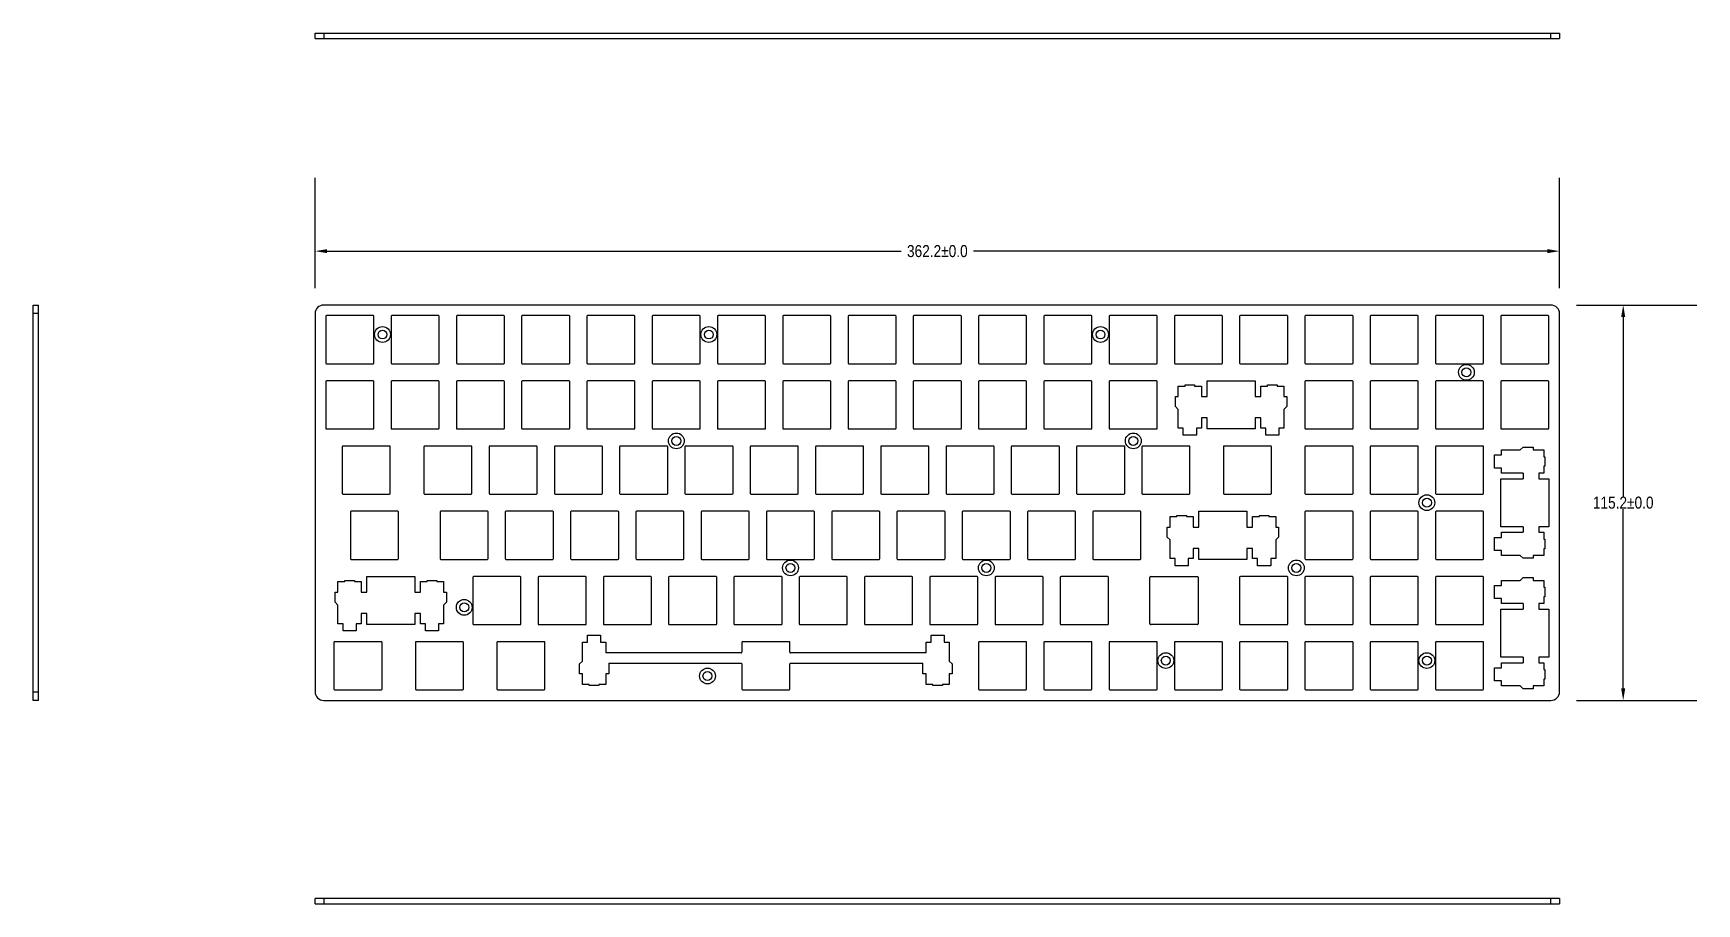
# Model space of a CAD drawing. Header units: millimetres. Extents: x -26 to 895, y 377 to 631.
# Drawn here: x -25.9 to 458.3, y 377.1 to 630.7 of the extents above; entities that cross this region are included whole.
import ezdxf

# ---------------------------------------------------------------- set-up
doc = ezdxf.new("R2010")
doc.units = ezdxf.units.MM
doc.header["$LTSCALE"] = 65.395
doc.header["$PDMODE"] = 3
doc.header["$PDSIZE"] = 8
doc.layers.get('0').update_dxf_attribs({"linetype": 'CONTINUOUS'})
doc.layers.get('Defpoints').update_dxf_attribs({"linetype": 'CONTINUOUS'})
doc.styles.get("Standard").update_dxf_attribs({"font": 'txt', "width": 0.85})
doc.dimstyles.new('副本 STANDARD', dxfattribs={"dimtxt": 3.5, "dimasz": 3.5, "dimexe": 21.402, "dimexo": 7.43125, "dimgap": 0.09, "dimtad": 0, "dimtih": 1, "dimtoh": 1, "dimdec": 1, "dimzin": 0, "dimdsep": 46, "dimtxsty": 'STANDARD', "dimcen": 10.701, "dimadec": 0, "dimazin": 0, "dimtol": 1, "dimtp": 0.01, "dimtm": 0.01, "dimtfac": 1, "dimtdec": 1, "dimtofl": 0, "dimtmove": 0, "dimatfit": 3, "dimfxl": 1, "dimtolj": 1, "dimtzin": 0, "dimarcsym": 0})

# ---------------------------------------------------------------- blocks, each defined once
blk = doc.blocks.new('*D0')
at = {"color": 0, "lineweight": -2}
for p, q in [((56.19, 556.5), (56.19, 588.66)), ((418.39, 556.5), (418.39, 588.66)), ((59.69, 567.26), (226.79, 567.26)), ((414.89, 567.26), (247.8, 567.26))]:
    blk.add_line(p, q, dxfattribs=at)
at = {"color": 0}
for points in [[(59.69, 567.84), (59.69, 566.68), (56.19, 567.26)], [(414.89, 567.84), (414.89, 566.68), (418.39, 567.26)]]:
    blk.add_solid(points, dxfattribs=at)
at = {"layer": 'Defpoints', "color": 0}
for p in [(418.39, 567.26), (56.19, 549.07), (418.39, 549.07)]:
    blk.add_point(p, dxfattribs=at)
at = {"color": 0, "insert": (237.29, 567.26), "char_height": 3.5, "attachment_point": 5}
blk.add_mtext('\\A1;362.2±0.0', dxfattribs=at)
blk = doc.blocks.new('*D1')
at = {"color": 0, "lineweight": -2}
for p, q in [((423.32, 551.57), (458.33, 551.57)), ((436.93, 548.07), (436.93, 495.81)), ((436.93, 439.87), (436.93, 492.13)), ((423.32, 436.37), (458.33, 436.37))]:
    blk.add_line(p, q, dxfattribs=at)
at = {"color": 0}
for points in [[(436.34, 548.07), (437.51, 548.07), (436.93, 551.57)], [(436.34, 439.87), (437.51, 439.87), (436.93, 436.37)]]:
    blk.add_solid(points, dxfattribs=at)
at = {"layer": 'Defpoints', "color": 0}
for p in [(415.89, 551.57), (415.89, 436.37), (436.93, 436.37)]:
    blk.add_point(p, dxfattribs=at)
at = {"color": 0, "insert": (436.93, 493.97), "char_height": 3.5, "attachment_point": 5}
blk.add_mtext('\\A1;115.2±0.0', dxfattribs=at)

msp = doc.modelspace()

# ---------------------------------------------------------------- linework, layer by layer
at = {"color": 7, "linetype": 'Continuous'}
for p, q in [((56.19, 629.25), (56.19, 630.75)), ((56.19, 630.75), (418.39, 630.75)), ((58.69, 630.75), (58.69, 629.25)), ((415.89, 629.25), (415.89, 630.75)), ((418.39, 630.75), (418.39, 629.25)), ((56.19, 629.25), (418.39, 629.25)), ((-25.85, 436.37), (-25.85, 551.57)), ((-25.85, 551.57), (-24.35, 551.57)), ((-24.35, 549.07), (-25.85, 549.07)), ((-24.35, 436.37), (-24.35, 551.57)), ((56.19, 549.07), (56.19, 438.87)), ((415.89, 551.57), (58.69, 551.57)), ((59.29, 548.27), (59.29, 534.67)), ((73.09, 548.47), (59.49, 548.47)), ((73.29, 534.67), (73.29, 548.27)), ((78.29, 548.27), (78.29, 534.67)), ((92.09, 548.47), (78.49, 548.47)), ((92.29, 534.67), (92.29, 548.27)), ((97.29, 548.27), (97.29, 534.67)), ((111.09, 548.47), (97.49, 548.47)), ((111.29, 534.67), (111.29, 548.27)), ((116.29, 548.27), (116.29, 534.67)), ((130.09, 548.47), (116.49, 548.47)), ((130.29, 534.67), (130.29, 548.27)), ((135.29, 548.27), (135.29, 534.67)), ((149.09, 548.47), (135.49, 548.47)), ((149.29, 534.67), (149.29, 548.27)), ((154.29, 548.27), (154.29, 534.67)), ((168.09, 548.47), (154.49, 548.47)), ((168.29, 534.67), (168.29, 548.27)), ((173.29, 548.27), (173.29, 534.67)), ((187.09, 548.47), (173.49, 548.47)), ((187.29, 534.67), (187.29, 548.27)), ((192.29, 548.27), (192.29, 534.67)), ((206.09, 548.47), (192.49, 548.47)), ((206.29, 534.67), (206.29, 548.27)), ((211.29, 548.27), (211.29, 534.67)), ((225.09, 548.47), (211.49, 548.47)), ((225.29, 534.67), (225.29, 548.27)), ((230.29, 548.27), (230.29, 534.67)), ((244.09, 548.47), (230.49, 548.47)), ((244.29, 534.67), (244.29, 548.27)), ((249.29, 548.27), (249.29, 534.67)), ((263.09, 548.47), (249.49, 548.47)), ((263.29, 534.67), (263.29, 548.27)), ((268.29, 548.27), (268.29, 534.67)), ((282.09, 548.47), (268.49, 548.47)), ((282.29, 534.67), (282.29, 548.27)), ((287.29, 548.27), (287.29, 534.67)), ((301.09, 548.47), (287.49, 548.47)), ((301.29, 534.67), (301.29, 548.27)), ((306.29, 548.27), (306.29, 534.67)), ((320.09, 548.47), (306.49, 548.47)), ((320.29, 534.67), (320.29, 548.27)), ((325.29, 548.27), (325.29, 534.67)), ((339.09, 548.47), (325.49, 548.47)), ((339.29, 534.67), (339.29, 548.27)), ((344.29, 548.27), (344.29, 534.67)), ((358.09, 548.47), (344.49, 548.47)), ((358.29, 534.67), (358.29, 548.27)), ((363.29, 548.27), (363.29, 534.67)), ((377.09, 548.47), (363.49, 548.47)), ((377.29, 534.67), (377.29, 548.27)), ((382.29, 548.27), (382.29, 534.67)), ((396.09, 548.47), (382.49, 548.47)), ((396.29, 534.67), (396.29, 548.27)), ((401.29, 548.27), (401.29, 534.67)), ((415.09, 548.47), (401.49, 548.47)), ((415.29, 534.67), (415.29, 548.27)), ((418.39, 438.87), (418.39, 549.07)), ((59.49, 534.47), (73.09, 534.47)), ((78.49, 534.47), (92.09, 534.47)), ((97.49, 534.47), (111.09, 534.47)), ((116.49, 534.47), (130.09, 534.47)), ((135.49, 534.47), (149.09, 534.47)), ((154.49, 534.47), (168.09, 534.47)), ((173.49, 534.47), (187.09, 534.47)), ((192.49, 534.47), (206.09, 534.47)), ((211.49, 534.47), (225.09, 534.47)), ((230.49, 534.47), (244.09, 534.47)), ((249.49, 534.47), (263.09, 534.47)), ((268.49, 534.47), (282.09, 534.47)), ((287.49, 534.47), (301.09, 534.47)), ((306.49, 534.47), (320.09, 534.47)), ((325.49, 534.47), (339.09, 534.47)), ((344.49, 534.47), (358.09, 534.47)), ((363.49, 534.47), (377.09, 534.47)), ((382.49, 534.47), (396.09, 534.47)), ((401.49, 534.47), (415.09, 534.47)), ((59.29, 529.27), (59.29, 515.67)), ((73.09, 529.47), (59.49, 529.47)), ((73.29, 515.67), (73.29, 529.27)), ((78.29, 529.27), (78.29, 515.67)), ((92.09, 529.47), (78.49, 529.47)), ((92.29, 515.67), (92.29, 529.27)), ((97.29, 529.27), (97.29, 515.67)), ((111.09, 529.47), (97.49, 529.47)), ((111.29, 515.67), (111.29, 529.27)), ((116.29, 529.27), (116.29, 515.67)), ((130.09, 529.47), (116.49, 529.47)), ((130.29, 515.67), (130.29, 529.27)), ((135.29, 529.27), (135.29, 515.67)), ((149.09, 529.47), (135.49, 529.47)), ((149.29, 515.67), (149.29, 529.27)), ((154.29, 529.27), (154.29, 515.67)), ((168.09, 529.47), (154.49, 529.47)), ((168.29, 515.67), (168.29, 529.27)), ((173.29, 529.27), (173.29, 515.67)), ((187.09, 529.47), (173.49, 529.47)), ((187.29, 515.67), (187.29, 529.27)), ((192.29, 529.27), (192.29, 515.67)), ((206.09, 529.47), (192.49, 529.47)), ((206.29, 515.67), (206.29, 529.27)), ((211.29, 529.27), (211.29, 515.67)), ((225.09, 529.47), (211.49, 529.47)), ((225.29, 515.67), (225.29, 529.27)), ((230.29, 529.27), (230.29, 515.67)), ((244.09, 529.47), (230.49, 529.47)), ((244.29, 515.67), (244.29, 529.27)), ((249.29, 529.27), (249.29, 515.67)), ((263.09, 529.47), (249.49, 529.47)), ((263.29, 515.67), (263.29, 529.27)), ((268.29, 529.27), (268.29, 515.67)), ((282.09, 529.47), (268.49, 529.47)), ((282.29, 515.67), (282.29, 529.27)), ((287.29, 529.27), (287.29, 515.67)), ((301.09, 529.47), (287.49, 529.47)), ((301.29, 515.67), (301.29, 529.27)), ((307.42, 527.97), (309.39, 527.97)), ((307.42, 524.87), (307.42, 527.97)), ((309.39, 528.27), (312.19, 528.27)), ((309.39, 527.97), (309.39, 528.27)), ((312.19, 528.27), (312.19, 527.97)), ((312.19, 527.97), (314.17, 527.97)), ((314.17, 527.97), (314.17, 524.87)), ((315.79, 529.47), (329.79, 529.47)), ((315.79, 524.87), (315.79, 529.47)), ((329.79, 529.47), (329.79, 524.87)), ((331.42, 527.97), (333.39, 527.97)), ((331.42, 524.87), (331.42, 527.97)), ((333.39, 528.27), (336.19, 528.27)), ((333.39, 527.97), (333.39, 528.27)), ((336.19, 528.27), (336.19, 527.97)), ((336.19, 527.97), (338.17, 527.97)), ((338.17, 527.97), (338.17, 524.87)), ((344.29, 529.27), (344.29, 515.67)), ((358.09, 529.47), (344.49, 529.47)), ((358.29, 515.67), (358.29, 529.27)), ((363.29, 529.27), (363.29, 515.67)), ((377.09, 529.47), (363.49, 529.47)), ((377.29, 515.67), (377.29, 529.27)), ((382.29, 529.27), (382.29, 515.67)), ((396.09, 529.47), (382.49, 529.47)), ((396.29, 515.67), (396.29, 529.27)), ((401.29, 529.27), (401.29, 515.67)), ((415.09, 529.47), (401.49, 529.47)), ((415.29, 515.67), (415.29, 529.27)), ((306.59, 524.87), (307.42, 524.87)), ((306.59, 521.97), (306.59, 524.87)), ((314.17, 524.87), (315.79, 524.87)), ((329.79, 524.87), (331.42, 524.87)), ((338.17, 524.87), (338.99, 524.87)), ((338.99, 524.87), (338.99, 521.97)), ((306.59, 521.97), (307.42, 521.14)), ((307.42, 515.67), (307.42, 521.14)), ((315.79, 518.67), (314.17, 518.67)), ((314.17, 518.67), (314.17, 515.67)), ((315.79, 515.47), (315.79, 518.67)), ((331.42, 518.67), (329.79, 518.67)), ((329.79, 518.67), (329.79, 515.47)), ((331.42, 515.67), (331.42, 518.67)), ((338.17, 521.14), (338.99, 521.97)), ((338.17, 521.14), (338.17, 515.67)), ((59.49, 515.47), (73.09, 515.47)), ((78.49, 515.47), (92.09, 515.47)), ((97.49, 515.47), (111.09, 515.47)), ((116.49, 515.47), (130.09, 515.47)), ((135.49, 515.47), (149.09, 515.47)), ((154.49, 515.47), (168.09, 515.47)), ((173.49, 515.47), (187.09, 515.47)), ((192.49, 515.47), (206.09, 515.47)), ((211.49, 515.47), (225.09, 515.47)), ((230.49, 515.47), (244.09, 515.47)), ((249.49, 515.47), (263.09, 515.47)), ((268.49, 515.47), (282.09, 515.47)), ((287.49, 515.47), (301.09, 515.47)), ((308.89, 515.67), (307.42, 515.67)), ((308.89, 513.62), (308.89, 515.67)), ((312.69, 513.62), (308.89, 513.62)), ((314.17, 515.67), (312.69, 515.67)), ((312.69, 515.67), (312.69, 513.62)), ((329.79, 515.47), (315.79, 515.47)), ((332.89, 515.67), (331.42, 515.67)), ((332.89, 513.62), (332.89, 515.67)), ((336.69, 513.62), (332.89, 513.62)), ((338.17, 515.67), (336.69, 515.67)), ((336.69, 515.67), (336.69, 513.62)), ((344.49, 515.47), (358.09, 515.47)), ((363.49, 515.47), (377.09, 515.47)), ((382.49, 515.47), (396.09, 515.47)), ((401.49, 515.47), (415.09, 515.47)), ((64.06, 510.27), (64.06, 496.67)), ((77.86, 510.47), (64.26, 510.47)), ((78.06, 496.67), (78.06, 510.27)), ((87.82, 510.27), (87.82, 496.67)), ((101.62, 510.47), (88.02, 510.47)), ((101.82, 496.67), (101.82, 510.27)), ((106.82, 510.27), (106.82, 496.67)), ((120.62, 510.47), (107.02, 510.47)), ((120.82, 496.67), (120.82, 510.27)), ((125.82, 510.27), (125.82, 496.67)), ((139.62, 510.47), (126.02, 510.47)), ((139.82, 496.67), (139.82, 510.27)), ((144.82, 510.27), (144.82, 496.67)), ((158.62, 510.47), (145.02, 510.47)), ((158.82, 496.67), (158.82, 510.27)), ((163.82, 510.27), (163.82, 496.67)), ((177.62, 510.47), (164.02, 510.47)), ((177.82, 496.67), (177.82, 510.27)), ((182.82, 510.27), (182.82, 496.67)), ((196.62, 510.47), (183.02, 510.47)), ((196.82, 496.67), (196.82, 510.27)), ((201.82, 510.27), (201.82, 496.67)), ((215.62, 510.47), (202.02, 510.47)), ((215.82, 496.67), (215.82, 510.27)), ((220.82, 510.27), (220.82, 496.67)), ((234.62, 510.47), (221.02, 510.47)), ((234.82, 496.67), (234.82, 510.27)), ((239.82, 510.27), (239.82, 496.67)), ((253.62, 510.47), (240.02, 510.47)), ((253.82, 496.67), (253.82, 510.27)), ((258.82, 510.27), (258.82, 496.67)), ((272.62, 510.47), (259.02, 510.47)), ((272.82, 496.67), (272.82, 510.27)), ((277.82, 510.27), (277.82, 496.67)), ((291.62, 510.47), (278.02, 510.47)), ((291.82, 496.67), (291.82, 510.27)), ((296.82, 510.27), (296.82, 496.67)), ((310.62, 510.47), (297.02, 510.47)), ((310.82, 496.67), (310.82, 510.27)), ((320.55, 510.27), (320.55, 496.67)), ((334.35, 510.47), (320.75, 510.47)), ((334.55, 496.67), (334.55, 510.27)), ((344.29, 510.27), (344.29, 496.67)), ((358.09, 510.47), (344.49, 510.47)), ((358.29, 496.67), (358.29, 510.27)), ((363.29, 510.27), (363.29, 496.67)), ((377.09, 510.47), (363.49, 510.47)), ((377.29, 496.67), (377.29, 510.27)), ((382.29, 510.27), (382.29, 496.67)), ((396.09, 510.47), (382.49, 510.47)), ((396.29, 496.67), (396.29, 510.27)), ((401.49, 509.34), (406.97, 509.34)), ((401.49, 507.87), (401.49, 509.34)), ((407.79, 510.17), (406.97, 509.34)), ((407.79, 510.17), (410.69, 510.17)), ((410.69, 510.17), (410.69, 509.34)), ((410.69, 509.34), (413.79, 509.34)), ((413.79, 509.34), (413.79, 507.37)), ((399.44, 507.87), (401.49, 507.87)), ((399.44, 504.07), (399.44, 507.87)), ((401.49, 504.07), (399.44, 504.07)), ((401.49, 502.59), (401.49, 504.07)), ((413.79, 507.37), (414.09, 507.37)), ((414.09, 504.57), (413.79, 504.57)), ((413.79, 504.57), (413.79, 502.59)), ((414.09, 507.37), (414.09, 504.57)), ((401.29, 500.97), (407.79, 500.97)), ((401.29, 486.97), (401.29, 500.97)), ((407.79, 502.59), (401.49, 502.59)), ((407.79, 502.59), (407.79, 500.97)), ((413.79, 502.59), (412.34, 502.59)), ((412.34, 502.59), (412.34, 500.97)), ((412.34, 500.97), (415.29, 500.97)), ((415.29, 500.97), (415.29, 486.97)), ((64.26, 496.47), (77.86, 496.47)), ((88.02, 496.47), (101.62, 496.47)), ((107.02, 496.47), (120.62, 496.47)), ((126.02, 496.47), (139.62, 496.47)), ((145.02, 496.47), (158.62, 496.47)), ((164.02, 496.47), (177.62, 496.47)), ((183.02, 496.47), (196.62, 496.47)), ((202.02, 496.47), (215.62, 496.47)), ((221.02, 496.47), (234.62, 496.47)), ((240.02, 496.47), (253.62, 496.47)), ((259.02, 496.47), (272.62, 496.47)), ((278.02, 496.47), (291.62, 496.47)), ((297.02, 496.47), (310.62, 496.47)), ((320.75, 496.47), (334.35, 496.47)), ((344.49, 496.47), (358.09, 496.47)), ((363.49, 496.47), (377.09, 496.47)), ((382.49, 496.47), (396.09, 496.47)), ((66.44, 491.27), (66.44, 477.67)), ((80.24, 491.47), (66.64, 491.47)), ((80.44, 477.67), (80.44, 491.27)), ((92.54, 491.27), (92.54, 477.67)), ((106.34, 491.47), (92.74, 491.47)), ((106.54, 477.67), (106.54, 491.27)), ((111.54, 491.27), (111.54, 477.67)), ((125.34, 491.47), (111.74, 491.47)), ((125.54, 477.67), (125.54, 491.27)), ((130.54, 491.27), (130.54, 477.67)), ((144.34, 491.47), (130.74, 491.47)), ((144.54, 477.67), (144.54, 491.27)), ((149.54, 491.27), (149.54, 477.67)), ((163.34, 491.47), (149.74, 491.47)), ((163.54, 477.67), (163.54, 491.27)), ((168.54, 491.27), (168.54, 477.67)), ((182.34, 491.47), (168.74, 491.47)), ((182.54, 477.67), (182.54, 491.27)), ((187.54, 491.27), (187.54, 477.67)), ((201.34, 491.47), (187.74, 491.47)), ((201.54, 477.67), (201.54, 491.27)), ((206.54, 491.27), (206.54, 477.67)), ((220.34, 491.47), (206.74, 491.47)), ((220.54, 477.67), (220.54, 491.27)), ((225.54, 491.27), (225.54, 477.67)), ((239.34, 491.47), (225.74, 491.47)), ((239.54, 477.67), (239.54, 491.27)), ((244.54, 491.27), (244.54, 477.67)), ((258.34, 491.47), (244.74, 491.47)), ((258.54, 477.67), (258.54, 491.27)), ((263.54, 491.27), (263.54, 477.67)), ((277.34, 491.47), (263.74, 491.47)), ((277.54, 477.67), (277.54, 491.27)), ((282.54, 491.27), (282.54, 477.67)), ((296.34, 491.47), (282.74, 491.47)), ((296.54, 477.67), (296.54, 491.27)), ((305.04, 489.97), (307.02, 489.97)), ((305.04, 486.87), (305.04, 489.97)), ((307.02, 490.27), (309.82, 490.27)), ((307.02, 489.97), (307.02, 490.27)), ((309.82, 490.27), (309.82, 489.97)), ((309.82, 489.97), (311.79, 489.97)), ((311.79, 489.97), (311.79, 486.87)), ((313.42, 491.47), (327.42, 491.47)), ((313.42, 486.87), (313.42, 491.47)), ((327.42, 491.47), (327.42, 486.87)), ((329.04, 489.97), (331.02, 489.97)), ((329.04, 486.87), (329.04, 489.97)), ((331.02, 490.27), (333.82, 490.27)), ((331.02, 489.97), (331.02, 490.27)), ((333.82, 490.27), (333.82, 489.97)), ((333.82, 489.97), (335.79, 489.97)), ((335.79, 489.97), (335.79, 486.87)), ((344.29, 491.27), (344.29, 477.67)), ((358.09, 491.47), (344.49, 491.47)), ((358.29, 477.67), (358.29, 491.27)), ((363.29, 491.27), (363.29, 477.67)), ((377.09, 491.47), (363.49, 491.47)), ((377.29, 477.67), (377.29, 491.27)), ((382.29, 491.27), (382.29, 477.67)), ((396.09, 491.47), (382.49, 491.47)), ((396.29, 477.67), (396.29, 491.27)), ((304.22, 486.87), (305.04, 486.87)), ((304.22, 483.97), (304.22, 486.87)), ((311.79, 486.87), (313.42, 486.87)), ((327.42, 486.87), (329.04, 486.87)), ((335.79, 486.87), (336.62, 486.87)), ((336.62, 486.87), (336.62, 483.97)), ((407.79, 486.97), (401.29, 486.97)), ((401.49, 485.34), (407.79, 485.34)), ((401.49, 483.87), (401.49, 485.34)), ((407.79, 486.97), (407.79, 485.34)), ((415.29, 486.97), (412.34, 486.97)), ((412.34, 486.97), (412.34, 485.34)), ((412.34, 485.34), (413.79, 485.34)), ((413.79, 485.34), (413.79, 483.37)), ((304.22, 483.97), (305.04, 483.14)), ((305.04, 477.67), (305.04, 483.14)), ((313.42, 480.67), (311.79, 480.67)), ((311.79, 480.67), (311.79, 477.67)), ((313.42, 477.47), (313.42, 480.67)), ((329.04, 480.67), (327.42, 480.67)), ((327.42, 480.67), (327.42, 477.47)), ((329.04, 477.67), (329.04, 480.67)), ((335.79, 483.14), (336.62, 483.97)), ((335.79, 483.14), (335.79, 477.67)), ((399.44, 483.87), (401.49, 483.87)), ((399.44, 480.07), (399.44, 483.87)), ((401.49, 480.07), (399.44, 480.07)), ((401.49, 478.59), (401.49, 480.07)), ((413.79, 483.37), (414.09, 483.37)), ((414.09, 480.57), (413.79, 480.57)), ((413.79, 480.57), (413.79, 478.59)), ((414.09, 483.37), (414.09, 480.57)), ((66.64, 477.47), (80.24, 477.47)), ((92.74, 477.47), (106.34, 477.47)), ((111.74, 477.47), (125.34, 477.47)), ((130.74, 477.47), (144.34, 477.47)), ((149.74, 477.47), (163.34, 477.47)), ((168.74, 477.47), (182.34, 477.47)), ((187.74, 477.47), (201.34, 477.47)), ((206.74, 477.47), (220.34, 477.47)), ((225.74, 477.47), (239.34, 477.47)), ((244.74, 477.47), (258.34, 477.47)), ((263.74, 477.47), (277.34, 477.47)), ((282.74, 477.47), (296.34, 477.47)), ((306.52, 477.67), (305.04, 477.67)), ((306.52, 475.62), (306.52, 477.67)), ((310.32, 475.62), (306.52, 475.62)), ((311.79, 477.67), (310.32, 477.67)), ((310.32, 477.67), (310.32, 475.62)), ((327.42, 477.47), (313.42, 477.47)), ((330.52, 477.67), (329.04, 477.67)), ((330.52, 475.62), (330.52, 477.67)), ((334.32, 475.62), (330.52, 475.62)), ((335.79, 477.67), (334.32, 477.67)), ((334.32, 477.67), (334.32, 475.62)), ((344.49, 477.47), (358.09, 477.47)), ((363.49, 477.47), (377.09, 477.47)), ((382.49, 477.47), (396.09, 477.47)), ((406.97, 478.59), (401.49, 478.59)), ((406.97, 478.59), (407.79, 477.77)), ((410.69, 477.77), (407.79, 477.77)), ((413.79, 478.59), (410.69, 478.59)), ((410.69, 478.59), (410.69, 477.77)), ((62.82, 467.87), (62.82, 470.97)), ((62.82, 470.97), (64.8, 470.97)), ((64.8, 470.97), (64.8, 471.27)), ((64.8, 471.27), (67.6, 471.27)), ((67.6, 471.27), (67.6, 470.97)), ((67.6, 470.97), (69.57, 470.97)), ((69.57, 470.97), (69.57, 467.87)), ((71.2, 467.87), (71.2, 472.47)), ((71.2, 472.47), (85.2, 472.47)), ((85.2, 472.47), (85.2, 467.87)), ((86.82, 467.87), (86.82, 470.97)), ((86.82, 470.97), (88.8, 470.97)), ((88.8, 470.97), (88.8, 471.27)), ((88.8, 471.27), (91.6, 471.27)), ((91.6, 471.27), (91.6, 470.97)), ((91.6, 470.97), (93.57, 470.97)), ((93.57, 470.97), (93.57, 467.87)), ((102.09, 472.27), (102.09, 458.67)), ((115.89, 472.47), (102.29, 472.47)), ((116.09, 458.67), (116.09, 472.27)), ((121.09, 472.27), (121.09, 458.67)), ((134.89, 472.47), (121.29, 472.47)), ((135.09, 458.67), (135.09, 472.27)), ((140.09, 472.27), (140.09, 458.67)), ((153.89, 472.47), (140.29, 472.47)), ((154.09, 458.67), (154.09, 472.27)), ((159.09, 472.27), (159.09, 458.67)), ((172.89, 472.47), (159.29, 472.47)), ((173.09, 458.67), (173.09, 472.27)), ((178.09, 472.27), (178.09, 458.67)), ((191.89, 472.47), (178.29, 472.47)), ((192.09, 458.67), (192.09, 472.27)), ((197.09, 472.27), (197.09, 458.67)), ((210.89, 472.47), (197.29, 472.47)), ((211.09, 458.67), (211.09, 472.27)), ((216.09, 472.27), (216.09, 458.67)), ((229.89, 472.47), (216.29, 472.47)), ((230.09, 458.67), (230.09, 472.27)), ((235.09, 472.27), (235.09, 458.67)), ((248.89, 472.47), (235.29, 472.47)), ((249.09, 458.67), (249.09, 472.27)), ((254.09, 472.27), (254.09, 458.67)), ((267.89, 472.47), (254.29, 472.47)), ((268.09, 458.67), (268.09, 472.27)), ((273.09, 472.27), (273.09, 458.67)), ((286.89, 472.47), (273.29, 472.47)), ((287.09, 458.67), (287.09, 472.27)), ((299.19, 458.67), (299.19, 472.27)), ((299.39, 472.47), (312.99, 472.47)), ((313.19, 472.27), (313.19, 458.67)), ((325.29, 472.27), (325.29, 458.67)), ((339.09, 472.47), (325.49, 472.47)), ((339.29, 458.67), (339.29, 472.27)), ((344.29, 472.27), (344.29, 458.67)), ((358.09, 472.47), (344.49, 472.47)), ((358.29, 458.67), (358.29, 472.27)), ((363.29, 472.27), (363.29, 458.67)), ((377.09, 472.47), (363.49, 472.47)), ((377.29, 458.67), (377.29, 472.27)), ((382.29, 472.27), (382.29, 458.67)), ((396.09, 472.47), (382.49, 472.47)), ((396.29, 458.67), (396.29, 472.27)), ((399.44, 469.87), (401.49, 469.87)), ((399.44, 466.07), (399.44, 469.87)), ((401.49, 471.34), (406.97, 471.34)), ((401.49, 469.87), (401.49, 471.34)), ((407.79, 472.17), (406.97, 471.34)), ((407.79, 472.17), (410.69, 472.17)), ((410.69, 472.17), (410.69, 471.34)), ((410.69, 471.34), (413.79, 471.34)), ((413.79, 471.34), (413.79, 469.37)), ((62, 464.97), (62, 467.87)), ((62, 467.87), (62.82, 467.87)), ((62, 464.97), (62.82, 464.14)), ((69.57, 467.87), (71.2, 467.87)), ((85.2, 467.87), (86.82, 467.87)), ((93.57, 467.87), (94.4, 467.87)), ((93.57, 464.14), (94.4, 464.97)), ((94.4, 467.87), (94.4, 464.97)), ((401.49, 466.07), (399.44, 466.07)), ((401.49, 464.59), (401.49, 466.07)), ((413.79, 469.37), (414.09, 469.37)), ((414.09, 466.57), (413.79, 466.57)), ((413.79, 466.57), (413.79, 464.59)), ((414.09, 469.37), (414.09, 466.57)), ((62.82, 458.67), (62.82, 464.14)), ((69.57, 461.67), (69.57, 458.67)), ((71.2, 461.67), (69.57, 461.67)), ((71.2, 458.47), (71.2, 461.67)), ((85.2, 461.67), (85.2, 458.47)), ((86.82, 461.67), (85.2, 461.67)), ((86.82, 458.67), (86.82, 461.67)), ((93.57, 464.14), (93.57, 458.67)), ((401.29, 462.97), (407.79, 462.97)), ((401.29, 448.97), (401.29, 462.97)), ((407.79, 464.59), (401.49, 464.59)), ((407.79, 464.59), (407.79, 462.97)), ((413.79, 464.59), (412.34, 464.59)), ((412.34, 464.59), (412.34, 462.97)), ((412.34, 462.97), (415.29, 462.97)), ((415.29, 462.97), (415.29, 448.97)), ((64.3, 458.67), (62.82, 458.67)), ((64.3, 456.62), (64.3, 458.67)), ((68.1, 456.62), (64.3, 456.62)), ((68.1, 458.67), (68.1, 456.62)), ((69.57, 458.67), (68.1, 458.67)), ((85.2, 458.47), (71.2, 458.47)), ((88.3, 458.67), (86.82, 458.67)), ((88.3, 456.62), (88.3, 458.67)), ((92.1, 456.62), (88.3, 456.62)), ((92.1, 458.67), (92.1, 456.62)), ((93.57, 458.67), (92.1, 458.67)), ((102.29, 458.47), (115.89, 458.47)), ((121.29, 458.47), (134.89, 458.47)), ((135.48, 453.37), (135.48, 455.42)), ((135.48, 455.42), (139.28, 455.42)), ((139.28, 455.42), (139.28, 453.37)), ((140.29, 458.47), (153.89, 458.47)), ((159.29, 458.47), (172.89, 458.47)), ((178.29, 458.47), (191.89, 458.47)), ((197.29, 458.47), (210.89, 458.47)), ((216.29, 458.47), (229.89, 458.47)), ((235.29, 458.47), (248.89, 458.47)), ((235.48, 455.42), (239.28, 455.42)), ((235.48, 453.37), (235.48, 455.42)), ((239.28, 455.42), (239.28, 453.37)), ((254.29, 458.47), (267.89, 458.47)), ((273.29, 458.47), (286.89, 458.47)), ((312.99, 458.47), (299.39, 458.47)), ((325.49, 458.47), (339.09, 458.47)), ((344.49, 458.47), (358.09, 458.47)), ((363.49, 458.47), (377.09, 458.47)), ((382.49, 458.47), (396.09, 458.47)), ((61.67, 453.27), (61.67, 439.67)), ((75.47, 453.47), (61.87, 453.47)), ((75.67, 439.67), (75.67, 453.27)), ((85.38, 453.27), (85.38, 439.67)), ((99.18, 453.47), (85.58, 453.47)), ((99.38, 439.67), (99.38, 453.27)), ((109.09, 453.27), (109.09, 439.67)), ((122.89, 453.47), (109.29, 453.47)), ((123.09, 439.67), (123.09, 453.27)), ((134.01, 447.84), (134.01, 453.37)), ((134.01, 453.37), (135.48, 453.37)), ((139.28, 453.37), (140.76, 453.37)), ((140.76, 453.37), (140.76, 450.22)), ((180.38, 453.27), (180.38, 450.42)), ((194.18, 453.47), (180.58, 453.47)), ((194.38, 450.42), (194.38, 453.27)), ((234.01, 453.37), (235.48, 453.37)), ((234.01, 450.22), (234.01, 453.37)), ((239.28, 453.37), (240.76, 453.37)), ((240.76, 453.37), (240.76, 447.84)), ((249.29, 453.27), (249.29, 439.67)), ((263.09, 453.47), (249.49, 453.47)), ((263.29, 439.67), (263.29, 453.27)), ((268.29, 453.27), (268.29, 439.67)), ((282.09, 453.47), (268.49, 453.47)), ((282.29, 439.67), (282.29, 453.27)), ((287.29, 453.27), (287.29, 439.67)), ((301.09, 453.47), (287.49, 453.47)), ((301.29, 439.67), (301.29, 453.27)), ((306.29, 453.27), (306.29, 439.67)), ((320.09, 453.47), (306.49, 453.47)), ((320.29, 439.67), (320.29, 453.27)), ((325.29, 453.27), (325.29, 439.67)), ((339.09, 453.47), (325.49, 453.47)), ((339.29, 439.67), (339.29, 453.27)), ((344.29, 453.27), (344.29, 439.67)), ((358.09, 453.47), (344.49, 453.47)), ((358.29, 439.67), (358.29, 453.27)), ((363.29, 453.27), (363.29, 439.67)), ((377.09, 453.47), (363.49, 453.47)), ((377.29, 439.67), (377.29, 453.27)), ((382.29, 453.27), (382.29, 439.67)), ((396.09, 453.47), (382.49, 453.47)), ((396.29, 439.67), (396.29, 453.27)), ((134.01, 447.84), (133.18, 447.02)), ((133.18, 444.12), (133.18, 447.02)), ((180.18, 450.22), (140.76, 450.22)), ((141.68, 447.22), (141.68, 444.07)), ((141.68, 447.22), (180.18, 447.22)), ((180.38, 447.02), (180.38, 439.67)), ((194.38, 439.67), (194.38, 447.02)), ((234.01, 450.22), (194.58, 450.22)), ((194.58, 447.22), (233.08, 447.22)), ((233.08, 444.07), (233.08, 447.22)), ((241.58, 447.02), (240.76, 447.84)), ((241.58, 447.02), (241.58, 444.12)), ((399.44, 445.87), (401.49, 445.87)), ((399.44, 442.07), (399.44, 445.87)), ((407.79, 448.97), (401.29, 448.97)), ((401.49, 447.34), (407.79, 447.34)), ((401.49, 445.87), (401.49, 447.34)), ((407.79, 448.97), (407.79, 447.34)), ((415.29, 448.97), (412.34, 448.97)), ((412.34, 448.97), (412.34, 447.34)), ((412.34, 447.34), (413.79, 447.34)), ((413.79, 447.34), (413.79, 445.37)), ((134.01, 444.12), (133.18, 444.12)), ((134.01, 440.97), (134.01, 444.12)), ((135.98, 440.97), (134.01, 440.97)), ((135.98, 440.67), (135.98, 440.97)), ((138.78, 440.67), (135.98, 440.67)), ((138.78, 440.97), (138.78, 440.67)), ((140.76, 440.97), (138.78, 440.97)), ((140.76, 444.07), (140.76, 440.97)), ((141.68, 444.07), (140.76, 444.07)), ((234.01, 444.07), (233.08, 444.07)), ((234.01, 440.97), (234.01, 444.07)), ((235.98, 440.97), (234.01, 440.97)), ((235.98, 440.67), (235.98, 440.97)), ((238.78, 440.67), (235.98, 440.67)), ((240.76, 440.97), (238.78, 440.97)), ((238.78, 440.97), (238.78, 440.67)), ((241.58, 444.12), (240.76, 444.12)), ((240.76, 444.12), (240.76, 440.97)), ((401.49, 442.07), (399.44, 442.07)), ((401.49, 440.59), (401.49, 442.07)), ((413.79, 445.37), (414.09, 445.37)), ((414.09, 442.57), (413.79, 442.57)), ((413.79, 442.57), (413.79, 440.59)), ((414.09, 445.37), (414.09, 442.57)), ((-25.85, 438.87), (-24.35, 438.87)), ((-24.35, 436.37), (-25.85, 436.37)), ((58.69, 436.37), (415.89, 436.37)), ((61.87, 439.47), (75.47, 439.47)), ((85.58, 439.47), (99.18, 439.47)), ((109.29, 439.47), (122.89, 439.47)), ((180.58, 439.47), (194.18, 439.47)), ((249.49, 439.47), (263.09, 439.47)), ((268.49, 439.47), (282.09, 439.47)), ((287.49, 439.47), (301.09, 439.47)), ((306.49, 439.47), (320.09, 439.47)), ((325.49, 439.47), (339.09, 439.47)), ((344.49, 439.47), (358.09, 439.47)), ((363.49, 439.47), (377.09, 439.47)), ((382.49, 439.47), (396.09, 439.47)), ((406.97, 440.59), (401.49, 440.59)), ((406.97, 440.59), (407.79, 439.77)), ((410.69, 439.77), (407.79, 439.77)), ((413.79, 440.59), (410.69, 440.59)), ((410.69, 440.59), (410.69, 439.77)), ((56.19, 377.12), (56.19, 378.62)), ((418.39, 378.62), (56.19, 378.62)), ((58.69, 378.62), (58.69, 377.12)), ((415.89, 377.12), (415.89, 378.62)), ((418.39, 378.62), (418.39, 377.12)), ((56.19, 377.12), (418.39, 377.12))]:
    msp.add_line(p, q, dxfattribs=at)
for centre, radius in [((75.79, 542.97), 2.3), ((75.79, 542.97), 1.3), ((170.79, 542.97), 2.3), ((170.79, 542.97), 1.3), ((284.79, 542.97), 2.3), ((284.79, 542.97), 1.3), ((391.29, 531.97), 2.3), ((391.29, 531.97), 1.3), ((161.32, 511.97), 2.3), ((161.32, 511.97), 1.3), ((294.32, 511.97), 2.3), ((294.32, 511.97), 1.3), ((379.79, 493.97), 2.3), ((379.79, 493.97), 1.3), ((194.54, 474.97), 2.3), ((194.54, 474.97), 1.3), ((251.54, 474.97), 2.3), ((251.54, 474.97), 1.3), ((341.79, 474.97), 2.3), ((341.79, 474.97), 1.3), ((99.59, 463.47), 2.3), ((99.59, 463.47), 1.3), ((170.38, 443.47), 2.3), ((303.79, 447.97), 2.3), ((303.79, 447.97), 1.3), ((379.79, 447.97), 2.3), ((379.79, 447.97), 1.3), ((170.38, 443.47), 1.3)]:
    msp.add_circle(centre, radius, dxfattribs=at)
for centre, radius, start, end in [((58.69, 549.07), 2.5, 90, 180), ((59.49, 548.27), 0.2, 90, 180), ((73.09, 548.27), 0.2, 0, 90), ((78.49, 548.27), 0.2, 90, 180), ((92.09, 548.27), 0.2, 0, 90), ((97.49, 548.27), 0.2, 90, 180), ((111.09, 548.27), 0.2, 0, 90), ((116.49, 548.27), 0.2, 90, 180), ((130.09, 548.27), 0.2, 0, 90), ((135.49, 548.27), 0.2, 90, 180), ((149.09, 548.27), 0.2, 0, 90), ((154.49, 548.27), 0.2, 90, 180), ((168.09, 548.27), 0.2, 0, 90), ((173.49, 548.27), 0.2, 90, 180), ((187.09, 548.27), 0.2, 0, 90), ((192.49, 548.27), 0.2, 90, 180), ((206.09, 548.27), 0.2, 0, 90), ((211.49, 548.27), 0.2, 90, 180), ((225.09, 548.27), 0.2, 0, 90), ((230.49, 548.27), 0.2, 90, 180), ((244.09, 548.27), 0.2, 0, 90), ((249.49, 548.27), 0.2, 90, 180), ((263.09, 548.27), 0.2, 0, 90), ((268.49, 548.27), 0.2, 90, 180), ((282.09, 548.27), 0.2, 0, 90), ((287.49, 548.27), 0.2, 90, 180), ((301.09, 548.27), 0.2, 0, 90), ((306.49, 548.27), 0.2, 90, 180), ((320.09, 548.27), 0.2, 0, 90), ((325.49, 548.27), 0.2, 90, 180), ((339.09, 548.27), 0.2, 0, 90), ((344.49, 548.27), 0.2, 90, 180), ((358.09, 548.27), 0.2, 0, 90), ((363.49, 548.27), 0.2, 90, 180), ((377.09, 548.27), 0.2, 0, 90), ((382.49, 548.27), 0.2, 90, 180), ((396.09, 548.27), 0.2, 0, 90), ((401.49, 548.27), 0.2, 90, 180), ((415.09, 548.27), 0.2, 0, 90), ((415.89, 549.07), 2.5, 0, 90), ((59.49, 534.67), 0.2, 180, 270), ((73.09, 534.67), 0.2, 270, 360), ((78.49, 534.67), 0.2, 180, 270), ((92.09, 534.67), 0.2, 270, 360), ((97.49, 534.67), 0.2, 180, 270), ((111.09, 534.67), 0.2, 270, 360), ((116.49, 534.67), 0.2, 180, 270), ((130.09, 534.67), 0.2, 270, 360), ((135.49, 534.67), 0.2, 180, 270), ((149.09, 534.67), 0.2, 270, 360), ((154.49, 534.67), 0.2, 180, 270), ((168.09, 534.67), 0.2, 270, 360), ((173.49, 534.67), 0.2, 180, 270), ((187.09, 534.67), 0.2, 270, 360), ((192.49, 534.67), 0.2, 180, 270), ((206.09, 534.67), 0.2, 270, 360), ((211.49, 534.67), 0.2, 180, 270), ((225.09, 534.67), 0.2, 270, 360), ((230.49, 534.67), 0.2, 180, 270), ((244.09, 534.67), 0.2, 270, 360), ((249.49, 534.67), 0.2, 180, 270), ((263.09, 534.67), 0.2, 270, 360), ((268.49, 534.67), 0.2, 180, 270), ((282.09, 534.67), 0.2, 270, 360), ((287.49, 534.67), 0.2, 180, 270), ((301.09, 534.67), 0.2, 270, 360), ((306.49, 534.67), 0.2, 180, 270), ((320.09, 534.67), 0.2, 270, 360), ((325.49, 534.67), 0.2, 180, 270), ((339.09, 534.67), 0.2, 270, 360), ((344.49, 534.67), 0.2, 180, 270), ((358.09, 534.67), 0.2, 270, 360), ((363.49, 534.67), 0.2, 180, 270), ((377.09, 534.67), 0.2, 270, 360), ((382.49, 534.67), 0.2, 180, 270), ((396.09, 534.67), 0.2, 270, 360), ((401.49, 534.67), 0.2, 180, 270), ((415.09, 534.67), 0.2, 270, 360), ((59.49, 529.27), 0.2, 90, 180), ((73.09, 529.27), 0.2, 0, 90), ((78.49, 529.27), 0.2, 90, 180), ((92.09, 529.27), 0.2, 0, 90), ((97.49, 529.27), 0.2, 90, 180), ((111.09, 529.27), 0.2, 0, 90), ((116.49, 529.27), 0.2, 90, 180), ((130.09, 529.27), 0.2, 0, 90), ((135.49, 529.27), 0.2, 90, 180), ((149.09, 529.27), 0.2, 0, 90), ((154.49, 529.27), 0.2, 90, 180), ((168.09, 529.27), 0.2, 0, 90), ((173.49, 529.27), 0.2, 90, 180), ((187.09, 529.27), 0.2, 0, 90), ((192.49, 529.27), 0.2, 90, 180), ((206.09, 529.27), 0.2, 0, 90), ((211.49, 529.27), 0.2, 90, 180), ((225.09, 529.27), 0.2, 0, 90), ((230.49, 529.27), 0.2, 90, 180), ((244.09, 529.27), 0.2, 0, 90), ((249.49, 529.27), 0.2, 90, 180), ((263.09, 529.27), 0.2, 0, 90), ((268.49, 529.27), 0.2, 90, 180), ((282.09, 529.27), 0.2, 0, 90), ((287.49, 529.27), 0.2, 90, 180), ((301.09, 529.27), 0.2, 0, 90), ((344.49, 529.27), 0.2, 90, 180), ((358.09, 529.27), 0.2, 0, 90), ((363.49, 529.27), 0.2, 90, 180), ((377.09, 529.27), 0.2, 0, 90), ((382.49, 529.27), 0.2, 90, 180), ((396.09, 529.27), 0.2, 0, 90), ((401.49, 529.27), 0.2, 90, 180), ((415.09, 529.27), 0.2, 0, 90), ((59.49, 515.67), 0.2, 180, 270), ((73.09, 515.67), 0.2, 270, 360), ((78.49, 515.67), 0.2, 180, 270), ((92.09, 515.67), 0.2, 270, 360), ((97.49, 515.67), 0.2, 180, 270), ((111.09, 515.67), 0.2, 270, 360), ((116.49, 515.67), 0.2, 180, 270), ((130.09, 515.67), 0.2, 270, 360), ((135.49, 515.67), 0.2, 180, 270), ((149.09, 515.67), 0.2, 270, 360), ((154.49, 515.67), 0.2, 180, 270), ((168.09, 515.67), 0.2, 270, 360), ((173.49, 515.67), 0.2, 180, 270), ((187.09, 515.67), 0.2, 270, 360), ((192.49, 515.67), 0.2, 180, 270), ((206.09, 515.67), 0.2, 270, 360), ((211.49, 515.67), 0.2, 180, 270), ((225.09, 515.67), 0.2, 270, 360), ((230.49, 515.67), 0.2, 180, 270), ((244.09, 515.67), 0.2, 270, 360), ((249.49, 515.67), 0.2, 180, 270), ((263.09, 515.67), 0.2, 270, 360), ((268.49, 515.67), 0.2, 180, 270), ((282.09, 515.67), 0.2, 270, 360), ((287.49, 515.67), 0.2, 180, 270), ((301.09, 515.67), 0.2, 270, 360), ((344.49, 515.67), 0.2, 180, 270), ((358.09, 515.67), 0.2, 270, 360), ((363.49, 515.67), 0.2, 180, 270), ((377.09, 515.67), 0.2, 270, 360), ((382.49, 515.67), 0.2, 180, 270), ((396.09, 515.67), 0.2, 270, 360), ((401.49, 515.67), 0.2, 180, 270), ((415.09, 515.67), 0.2, 270, 360), ((64.26, 510.27), 0.2, 90, 180), ((77.86, 510.27), 0.2, 0, 90), ((88.02, 510.27), 0.2, 90, 180), ((101.62, 510.27), 0.2, 0, 90), ((107.02, 510.27), 0.2, 90, 180), ((120.62, 510.27), 0.2, 0, 90), ((126.02, 510.27), 0.2, 90, 180), ((139.62, 510.27), 0.2, 0, 90), ((145.02, 510.27), 0.2, 90, 180), ((158.62, 510.27), 0.2, 0, 90), ((164.02, 510.27), 0.2, 90, 180), ((177.62, 510.27), 0.2, 0, 90), ((183.02, 510.27), 0.2, 90, 180), ((196.62, 510.27), 0.2, 0, 90), ((202.02, 510.27), 0.2, 90, 180), ((215.62, 510.27), 0.2, 0, 90), ((221.02, 510.27), 0.2, 90, 180), ((234.62, 510.27), 0.2, 0, 90), ((240.02, 510.27), 0.2, 90, 180), ((253.62, 510.27), 0.2, 0, 90), ((259.02, 510.27), 0.2, 90, 180), ((272.62, 510.27), 0.2, 0, 90), ((278.02, 510.27), 0.2, 90, 180), ((291.62, 510.27), 0.2, 0, 90), ((297.02, 510.27), 0.2, 90, 180), ((310.62, 510.27), 0.2, 0, 90), ((320.75, 510.27), 0.2, 90, 180), ((334.35, 510.27), 0.2, 0, 90), ((344.49, 510.27), 0.2, 90, 180), ((358.09, 510.27), 0.2, 0, 90), ((363.49, 510.27), 0.2, 90, 180), ((377.09, 510.27), 0.2, 0, 90), ((382.49, 510.27), 0.2, 90, 180), ((396.09, 510.27), 0.2, 0, 90), ((64.26, 496.67), 0.2, 180, 270), ((77.86, 496.67), 0.2, 270, 360), ((88.02, 496.67), 0.2, 180, 270), ((101.62, 496.67), 0.2, 270, 360), ((107.02, 496.67), 0.2, 180, 270), ((120.62, 496.67), 0.2, 270, 360), ((126.02, 496.67), 0.2, 180, 270), ((139.62, 496.67), 0.2, 270, 360), ((145.02, 496.67), 0.2, 180, 270), ((158.62, 496.67), 0.2, 270, 360), ((164.02, 496.67), 0.2, 180, 270), ((177.62, 496.67), 0.2, 270, 360), ((183.02, 496.67), 0.2, 180, 270), ((196.62, 496.67), 0.2, 270, 360), ((202.02, 496.67), 0.2, 180, 270), ((215.62, 496.67), 0.2, 270, 360), ((221.02, 496.67), 0.2, 180, 270), ((234.62, 496.67), 0.2, 270, 360), ((240.02, 496.67), 0.2, 180, 270), ((253.62, 496.67), 0.2, 270, 360), ((259.02, 496.67), 0.2, 180, 270), ((272.62, 496.67), 0.2, 270, 360), ((278.02, 496.67), 0.2, 180, 270), ((291.62, 496.67), 0.2, 270, 360), ((297.02, 496.67), 0.2, 180, 270), ((310.62, 496.67), 0.2, 270, 360), ((320.75, 496.67), 0.2, 180, 270), ((334.35, 496.67), 0.2, 270, 360), ((344.49, 496.67), 0.2, 180, 270), ((358.09, 496.67), 0.2, 270, 360), ((363.49, 496.67), 0.2, 180, 270), ((377.09, 496.67), 0.2, 270, 360), ((382.49, 496.67), 0.2, 180, 270), ((396.09, 496.67), 0.2, 270, 360), ((66.64, 491.27), 0.2, 90, 180), ((80.24, 491.27), 0.2, 0, 90), ((92.74, 491.27), 0.2, 90, 180), ((106.34, 491.27), 0.2, 0, 90), ((111.74, 491.27), 0.2, 90, 180), ((125.34, 491.27), 0.2, 0, 90), ((130.74, 491.27), 0.2, 90, 180), ((144.34, 491.27), 0.2, 0, 90), ((149.74, 491.27), 0.2, 90, 180), ((163.34, 491.27), 0.2, 0, 90), ((168.74, 491.27), 0.2, 90, 180), ((182.34, 491.27), 0.2, 0, 90), ((187.74, 491.27), 0.2, 90, 180), ((201.34, 491.27), 0.2, 0, 90), ((206.74, 491.27), 0.2, 90, 180), ((220.34, 491.27), 0.2, 0, 90), ((225.74, 491.27), 0.2, 90, 180), ((239.34, 491.27), 0.2, 0, 90), ((244.74, 491.27), 0.2, 90, 180), ((258.34, 491.27), 0.2, 0, 90), ((263.74, 491.27), 0.2, 90, 180), ((277.34, 491.27), 0.2, 0, 90), ((282.74, 491.27), 0.2, 90, 180), ((296.34, 491.27), 0.2, 0, 90), ((344.49, 491.27), 0.2, 90, 180), ((358.09, 491.27), 0.2, 0, 90), ((363.49, 491.27), 0.2, 90, 180), ((377.09, 491.27), 0.2, 0, 90), ((382.49, 491.27), 0.2, 90, 180), ((396.09, 491.27), 0.2, 0, 90), ((66.64, 477.67), 0.2, 180, 270), ((80.24, 477.67), 0.2, 270, 360), ((92.74, 477.67), 0.2, 180, 270), ((106.34, 477.67), 0.2, 270, 360), ((111.74, 477.67), 0.2, 180, 270), ((125.34, 477.67), 0.2, 270, 360), ((130.74, 477.67), 0.2, 180, 270), ((144.34, 477.67), 0.2, 270, 360), ((149.74, 477.67), 0.2, 180, 270), ((163.34, 477.67), 0.2, 270, 360), ((168.74, 477.67), 0.2, 180, 270), ((182.34, 477.67), 0.2, 270, 360), ((187.74, 477.67), 0.2, 180, 270), ((201.34, 477.67), 0.2, 270, 360), ((206.74, 477.67), 0.2, 180, 270), ((220.34, 477.67), 0.2, 270, 360), ((225.74, 477.67), 0.2, 180, 270), ((239.34, 477.67), 0.2, 270, 360), ((244.74, 477.67), 0.2, 180, 270), ((258.34, 477.67), 0.2, 270, 360), ((263.74, 477.67), 0.2, 180, 270), ((277.34, 477.67), 0.2, 270, 360), ((282.74, 477.67), 0.2, 180, 270), ((296.34, 477.67), 0.2, 270, 360), ((344.49, 477.67), 0.2, 180, 270), ((358.09, 477.67), 0.2, 270, 360), ((363.49, 477.67), 0.2, 180, 270), ((377.09, 477.67), 0.2, 270, 360), ((382.49, 477.67), 0.2, 180, 270), ((396.09, 477.67), 0.2, 270, 360), ((102.29, 472.27), 0.2, 90, 180), ((115.89, 472.27), 0.2, 0, 90), ((121.29, 472.27), 0.2, 90, 180), ((134.89, 472.27), 0.2, 0, 90), ((140.29, 472.27), 0.2, 90, 180), ((153.89, 472.27), 0.2, 0, 90), ((159.29, 472.27), 0.2, 90, 180), ((172.89, 472.27), 0.2, 0, 90), ((178.29, 472.27), 0.2, 90, 180), ((191.89, 472.27), 0.2, 0, 90), ((197.29, 472.27), 0.2, 90, 180), ((210.89, 472.27), 0.2, 0, 90), ((216.29, 472.27), 0.2, 90, 180), ((229.89, 472.27), 0.2, 0, 90), ((235.29, 472.27), 0.2, 90, 180), ((248.89, 472.27), 0.2, 0, 90), ((254.29, 472.27), 0.2, 90, 180), ((267.89, 472.27), 0.2, 0, 90), ((273.29, 472.27), 0.2, 90, 180), ((286.89, 472.27), 0.2, 0, 90), ((299.39, 472.27), 0.2, 90, 180), ((312.99, 472.27), 0.2, 0, 90), ((325.49, 472.27), 0.2, 90, 180), ((339.09, 472.27), 0.2, 0, 90), ((344.49, 472.27), 0.2, 90, 180), ((358.09, 472.27), 0.2, 0, 90), ((363.49, 472.27), 0.2, 90, 180), ((377.09, 472.27), 0.2, 0, 90), ((382.49, 472.27), 0.2, 90, 180), ((396.09, 472.27), 0.2, 0, 90), ((102.29, 458.67), 0.2, 180, 270), ((115.89, 458.67), 0.2, 270, 360), ((121.29, 458.67), 0.2, 180, 270), ((134.89, 458.67), 0.2, 270, 360), ((140.29, 458.67), 0.2, 180, 270), ((153.89, 458.67), 0.2, 270, 360), ((159.29, 458.67), 0.2, 180, 270), ((172.89, 458.67), 0.2, 270, 360), ((178.29, 458.67), 0.2, 180, 270), ((191.89, 458.67), 0.2, 270, 360), ((197.29, 458.67), 0.2, 180, 270), ((210.89, 458.67), 0.2, 270, 360), ((216.29, 458.67), 0.2, 180, 270), ((229.89, 458.67), 0.2, 270, 360), ((235.29, 458.67), 0.2, 180, 270), ((248.89, 458.67), 0.2, 270, 360), ((254.29, 458.67), 0.2, 180, 270), ((267.89, 458.67), 0.2, 270, 360), ((273.29, 458.67), 0.2, 180, 270), ((286.89, 458.67), 0.2, 270, 360), ((299.39, 458.67), 0.2, 180, 270), ((312.99, 458.67), 0.2, 270, 360), ((325.49, 458.67), 0.2, 180, 270), ((339.09, 458.67), 0.2, 270, 360), ((344.49, 458.67), 0.2, 180, 270), ((358.09, 458.67), 0.2, 270, 360), ((363.49, 458.67), 0.2, 180, 270), ((377.09, 458.67), 0.2, 270, 360), ((382.49, 458.67), 0.2, 180, 270), ((396.09, 458.67), 0.2, 270, 360), ((61.87, 453.27), 0.2, 90, 180), ((75.47, 453.27), 0.2, 0, 90), ((85.58, 453.27), 0.2, 90, 180), ((99.18, 453.27), 0.2, 0, 90), ((109.29, 453.27), 0.2, 90, 180), ((122.89, 453.27), 0.2, 0, 90), ((180.18, 450.42), 0.2, 270, 360), ((180.58, 453.27), 0.2, 90, 180), ((194.18, 453.27), 0.2, 0, 90), ((194.58, 450.42), 0.2, 180, 270), ((249.49, 453.27), 0.2, 90, 180), ((263.09, 453.27), 0.2, 0, 90), ((268.49, 453.27), 0.2, 90, 180), ((282.09, 453.27), 0.2, 0, 90), ((287.49, 453.27), 0.2, 90, 180), ((301.09, 453.27), 0.2, 0, 90), ((306.49, 453.27), 0.2, 90, 180), ((320.09, 453.27), 0.2, 0, 90), ((325.49, 453.27), 0.2, 90, 180), ((339.09, 453.27), 0.2, 0, 90), ((344.49, 453.27), 0.2, 90, 180), ((358.09, 453.27), 0.2, 0, 90), ((363.49, 453.27), 0.2, 90, 180), ((377.09, 453.27), 0.2, 0, 90), ((382.49, 453.27), 0.2, 90, 180), ((396.09, 453.27), 0.2, 0, 90), ((180.18, 447.02), 0.2, 0, 90), ((194.58, 447.02), 0.2, 90, 180), ((58.69, 438.87), 2.5, 180, 270), ((61.87, 439.67), 0.2, 180, 270), ((75.47, 439.67), 0.2, 270, 360), ((85.58, 439.67), 0.2, 180, 270), ((99.18, 439.67), 0.2, 270, 360), ((109.29, 439.67), 0.2, 180, 270), ((122.89, 439.67), 0.2, 270, 360), ((180.58, 439.67), 0.2, 180, 270), ((194.18, 439.67), 0.2, 270, 360), ((249.49, 439.67), 0.2, 180, 270), ((263.09, 439.67), 0.2, 270, 360), ((268.49, 439.67), 0.2, 180, 270), ((282.09, 439.67), 0.2, 270, 360), ((287.49, 439.67), 0.2, 180, 270), ((301.09, 439.67), 0.2, 270, 360), ((306.49, 439.67), 0.2, 180, 270), ((320.09, 439.67), 0.2, 270, 360), ((325.49, 439.67), 0.2, 180, 270), ((339.09, 439.67), 0.2, 270, 360), ((344.49, 439.67), 0.2, 180, 270), ((358.09, 439.67), 0.2, 270, 360), ((363.49, 439.67), 0.2, 180, 270), ((377.09, 439.67), 0.2, 270, 360), ((382.49, 439.67), 0.2, 180, 270), ((396.09, 439.67), 0.2, 270, 360), ((415.89, 438.87), 2.5, 270, 360)]:
    msp.add_arc(centre, radius, start, end, dxfattribs=at)

# ---------------------------------------------------------------- dimensions: what is measured, and where the dimension line sits
at = {"color": 3}
dim = msp.add_linear_dim(base=(418.39, 567.26), p1=(56.19, 549.07), p2=(418.39, 549.07), dimstyle='副本 STANDARD', dxfattribs=at)
dim.commit()
dim.dimension.update_dxf_attribs({"geometry": '*D0', "text_midpoint": (237.29, 567.26)})
dim = msp.add_linear_dim(base=(436.93, 436.37), p1=(415.89, 551.57), p2=(415.89, 436.37), angle=90, dimstyle='副本 STANDARD', dxfattribs=at)
dim.commit()
dim.dimension.update_dxf_attribs({"geometry": '*D1', "text_midpoint": (436.93, 493.97)})

doc.saveas('drawing.dxf')
